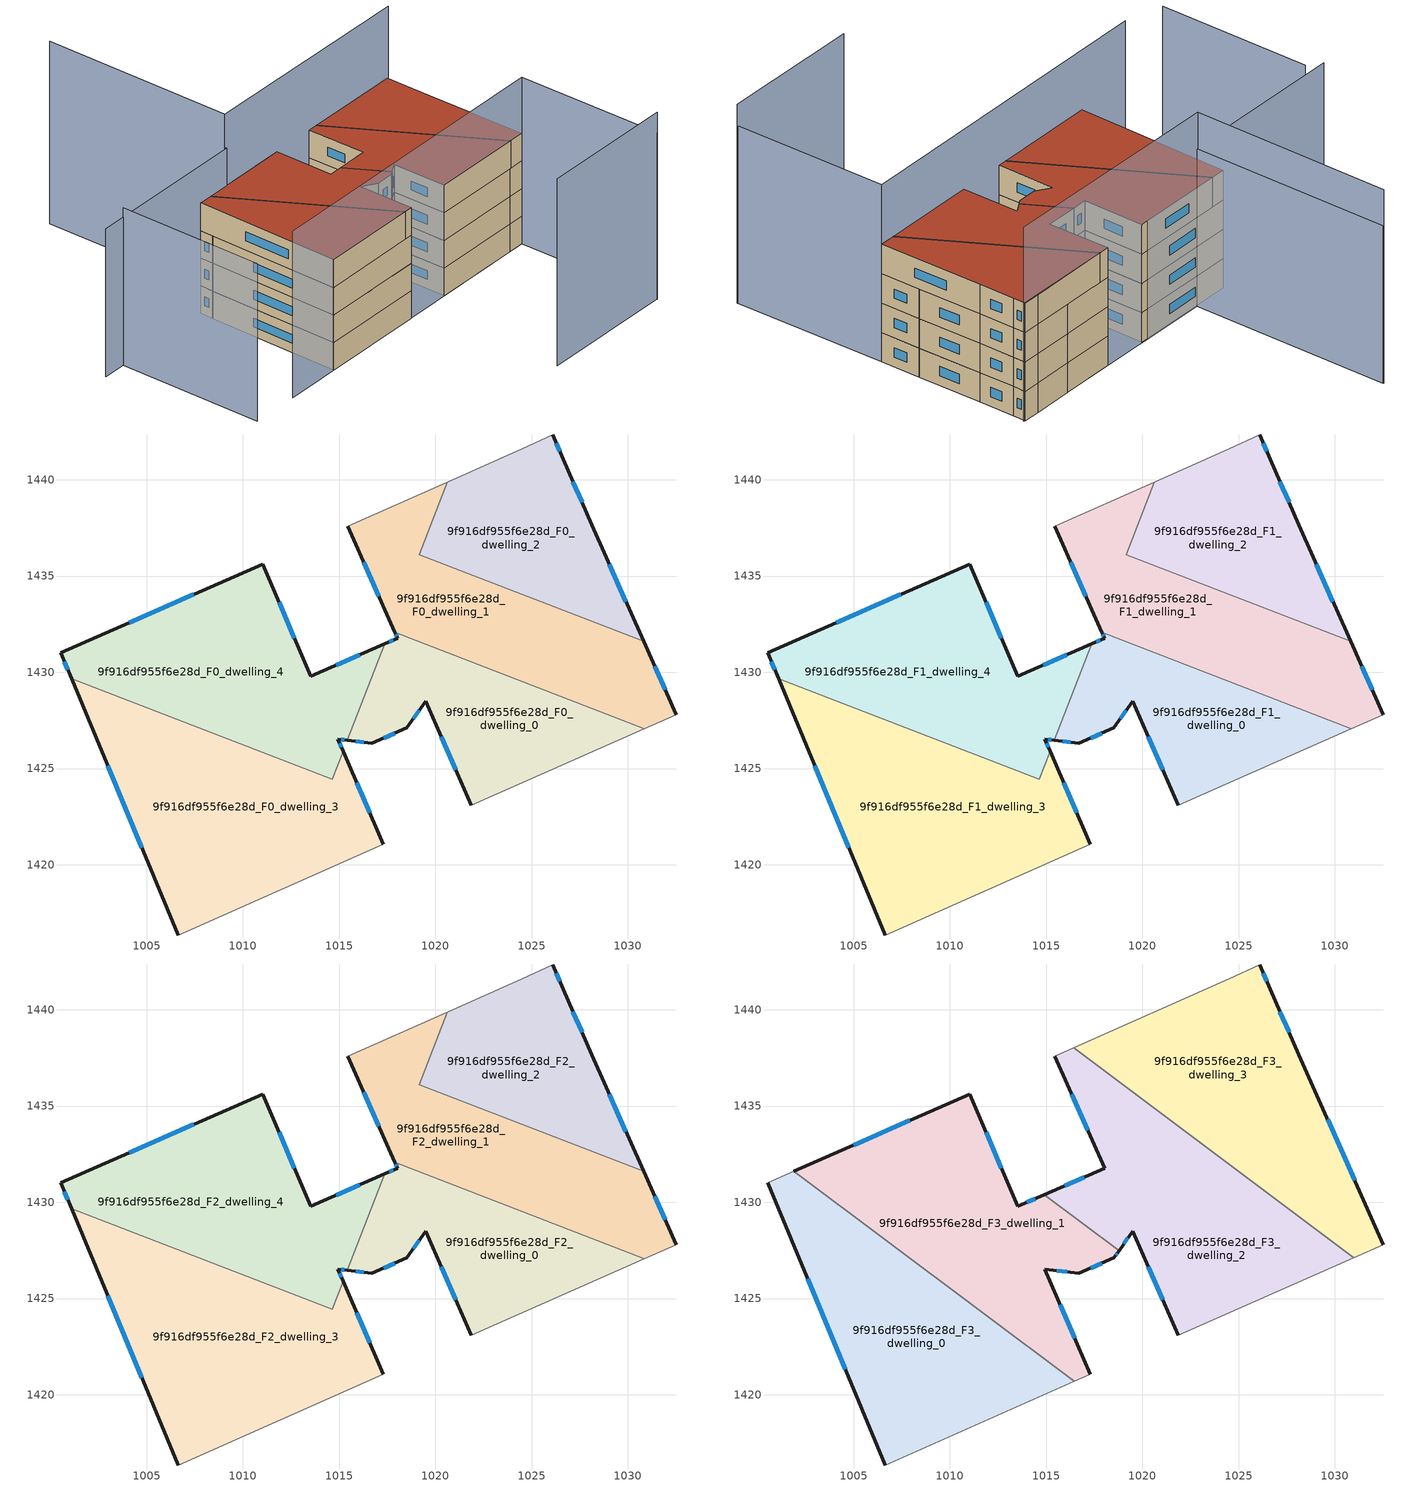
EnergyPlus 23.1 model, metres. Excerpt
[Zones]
9f916df955f6e28d_F0_dwelling_0
 floor ground (EU_floor_Construction): 1030.85,1427.07 1021.87,1423.09 1019.48,1428.5 1018.51,1427.11 1016.7,1426.31 1015.43,1426.47 1017.36,1431.48 1018.03,1431.77 1017.9,1432.07 z0
 wall outside (EU_wall_Construction): 1015.43,1426.47 1016.7,1426.31 1018.51,1427.11 1019.48,1428.5 1021.87,1423.09 / 1017.9,1432.07 1018.03,1431.77 1017.36,1431.48 z0:3
 wall adiabatic (EU_wall_Construction): 1021.87,1423.09 1030.85,1427.07 z0:3
 wall to 9f916df955f6e28d_F0_dwelling_4 (EU_wall_Construction): 1017.36,1431.48 1015.43,1426.47 z0:3
 wall to 9f916df955f6e28d_F0_dwelling_1 (EU_wall_Construction): 1030.85,1427.07 1017.9,1432.07 z0:3
 window (EU_Window_Construction): 1017.32,1426.58 1017.9,1426.84 / 1015.86,1426.41 1016.27,1426.36 / 1017.8,1431.67 1017.59,1431.58 / 1017.94,1431.97 1017.98,1431.87 / 1020.3,1426.66 1021.06,1424.93 / 1018.84,1427.58 1019.15,1428.03 z1.02:1.98
9f916df955f6e28d_F0_dwelling_1
 floor ground (EU_floor_Construction): 1030.81,1431.62 1032.51,1427.8 1030.85,1427.07 1017.9,1432.07 1015.45,1437.59 1020.6,1439.87 1019.16,1436.12 z0
 wall outside (EU_wall_Construction): 1032.51,1427.8 1030.81,1431.62 / 1015.45,1437.59 1017.9,1432.07 z0:3
 wall adiabatic (EU_wall_Construction): 1030.85,1427.07 1032.51,1427.8 / 1020.6,1439.87 1015.45,1437.59 z0:3
 wall to 9f916df955f6e28d_F0_dwelling_2 (EU_wall_Construction): 1030.81,1431.62 1019.15,1436.12 1020.6,1439.87 z0:3
 window (EU_Window_Construction): 1031.93,1429.1 1031.39,1430.32 / 1016.28,1435.71 1017.06,1433.95 z1.02:1.98
9f916df955f6e28d_F0_dwelling_2
 floor ground (EU_floor_Construction): 1026.64,1441.07 1028.12,1437.67 1030.81,1431.62 1019.16,1436.12 1020.6,1439.87 1024.51,1441.6 1026.09,1442.33 z0
 wall outside (EU_wall_Construction): 1030.81,1431.62 1028.12,1437.67 1026.64,1441.07 1026.09,1442.33 z0:3
 wall adiabatic (EU_wall_Construction): 1026.09,1442.33 1024.51,1441.6 1020.6,1439.87 z0:3
 window (EU_Window_Construction): 1026.45,1441.49 1026.28,1441.9 / 1027.62,1438.82 1027.14,1439.91 / 1029.9,1433.68 1029.04,1435.61 z1.02:1.98
9f916df955f6e28d_F0_dwelling_3
 floor ground (EU_floor_Construction): 1015.21,1425.9 1017.29,1421.07 1006.63,1416.36 1001.1,1429.67 1014.64,1424.44 z0
 wall outside (EU_wall_Construction): 1017.29,1421.07 1015.21,1425.9 / 1001.1,1429.67 1006.63,1416.36 z0:3
 wall adiabatic (EU_wall_Construction): 1006.63,1416.36 1017.29,1421.07 z0:3
 wall to 9f916df955f6e28d_F0_dwelling_4 (EU_wall_Construction): 1015.21,1425.9 1014.64,1424.44 1001.1,1429.67 z0:3
 window (EU_Window_Construction): 1016.58,1422.71 1015.92,1424.26 / 1002.98,1425.14 1004.75,1420.88 z1.02:1.98
9f916df955f6e28d_F0_dwelling_4
 floor ground (EU_floor_Construction): 1017.36,1431.48 1015.43,1426.47 1014.94,1426.53 1015.21,1425.9 1014.64,1424.44 1001.1,1429.67 1000.54,1431.01 1011.02,1435.62 1013.53,1429.79 z0
 wall outside (EU_wall_Construction): 1017.36,1431.48 1013.53,1429.79 1011.02,1435.62 1000.54,1431.01 1001.1,1429.67 / 1015.21,1425.9 1014.94,1426.53 1015.43,1426.47 z0:3
 window (EU_Window_Construction): 1000.73,1430.55 1000.91,1430.12 / 1007.45,1434.05 1004.1,1432.58 / 1012.68,1431.77 1011.87,1433.63 / 1016.06,1430.9 1014.84,1430.36 / 1015.1,1426.51 1015.26,1426.49 / 1015.12,1426.11 1015.03,1426.31 z1.02:1.98
9f916df955f6e28d_F1_dwelling_0
 floor to 9f916df955f6e28d_F0_dwelling_0 (EU_floor_Construction): 1030.85,1427.07 1021.87,1423.09 1019.48,1428.5 1018.51,1427.11 1016.7,1426.31 1015.43,1426.47 1017.36,1431.48 1018.03,1431.77 1017.9,1432.07 z3
 wall outside (EU_wall_Construction): 1015.43,1426.47 1016.7,1426.31 1018.51,1427.11 1019.48,1428.5 1021.87,1423.09 / 1017.9,1432.07 1018.03,1431.77 1017.36,1431.48 z3:6
 wall adiabatic (EU_wall_Construction): 1021.87,1423.09 1030.85,1427.07 z3:6
 wall to 9f916df955f6e28d_F1_dwelling_4 (EU_wall_Construction): 1017.36,1431.48 1015.43,1426.47 z3:6
 wall to 9f916df955f6e28d_F1_dwelling_1 (EU_wall_Construction): 1030.85,1427.07 1017.9,1432.07 z3:6
 window (EU_Window_Construction): 1017.32,1426.58 1017.9,1426.84 / 1015.86,1426.41 1016.27,1426.36 / 1017.8,1431.67 1017.59,1431.58 / 1017.94,1431.97 1017.98,1431.87 / 1020.3,1426.66 1021.06,1424.93 / 1018.84,1427.58 1019.15,1428.03 z4.02:4.98
9f916df955f6e28d_F1_dwelling_1
 floor to 9f916df955f6e28d_F0_dwelling_1 (EU_floor_Construction): 1030.81,1431.62 1032.51,1427.8 1030.85,1427.07 1017.9,1432.07 1015.45,1437.59 1020.6,1439.87 1019.15,1436.12 z3
 wall outside (EU_wall_Construction): 1032.51,1427.8 1030.81,1431.62 / 1015.45,1437.59 1017.9,1432.07 z3:6
 wall adiabatic (EU_wall_Construction): 1030.85,1427.07 1032.51,1427.8 / 1020.6,1439.87 1015.45,1437.59 z3:6
 wall to 9f916df955f6e28d_F1_dwelling_2 (EU_wall_Construction): 1030.81,1431.62 1019.15,1436.12 1020.6,1439.87 z3:6
 window (EU_Window_Construction): 1031.93,1429.1 1031.39,1430.32 / 1016.28,1435.71 1017.06,1433.95 z4.02:4.98
9f916df955f6e28d_F1_dwelling_2
 floor to 9f916df955f6e28d_F0_dwelling_2 (EU_floor_Construction): 1026.64,1441.07 1028.12,1437.67 1030.81,1431.62 1019.15,1436.12 1020.6,1439.87 1024.51,1441.6 1026.09,1442.33 z3
 wall outside (EU_wall_Construction): 1030.81,1431.62 1028.12,1437.67 1026.64,1441.07 1026.09,1442.33 z3:6
 wall adiabatic (EU_wall_Construction): 1026.09,1442.33 1024.51,1441.6 1020.6,1439.87 z3:6
 window (EU_Window_Construction): 1026.45,1441.49 1026.28,1441.9 / 1027.62,1438.82 1027.14,1439.91 / 1029.9,1433.68 1029.04,1435.61 z4.02:4.98
9f916df955f6e28d_F1_dwelling_3
 floor to 9f916df955f6e28d_F0_dwelling_3 (EU_floor_Construction): 1015.21,1425.9 1017.29,1421.07 1006.63,1416.36 1001.1,1429.67 1014.64,1424.44 z3
 wall outside (EU_wall_Construction): 1017.29,1421.07 1015.21,1425.9 / 1001.1,1429.67 1006.63,1416.36 z3:6
 wall adiabatic (EU_wall_Construction): 1006.63,1416.36 1017.29,1421.07 z3:6
 wall to 9f916df955f6e28d_F1_dwelling_4 (EU_wall_Construction): 1015.21,1425.9 1014.64,1424.44 1001.1,1429.67 z3:6
 window (EU_Window_Construction): 1016.58,1422.71 1015.92,1424.26 / 1002.98,1425.14 1004.75,1420.88 z4.02:4.98
9f916df955f6e28d_F1_dwelling_4
 floor to 9f916df955f6e28d_F0_dwelling_4 (EU_floor_Construction): 1017.36,1431.48 1015.43,1426.47 1014.94,1426.53 1015.21,1425.9 1014.64,1424.44 1001.1,1429.67 1000.54,1431.01 1011.02,1435.62 1013.53,1429.79 z3
 wall outside (EU_wall_Construction): 1017.36,1431.48 1013.53,1429.79 1011.02,1435.62 1000.54,1431.01 1001.1,1429.67 / 1015.21,1425.9 1014.94,1426.53 1015.43,1426.47 z3:6
 window (EU_Window_Construction): 1000.73,1430.55 1000.91,1430.12 / 1007.45,1434.05 1004.1,1432.58 / 1012.68,1431.77 1011.87,1433.63 / 1016.06,1430.9 1014.84,1430.36 / 1015.1,1426.51 1015.26,1426.49 / 1015.12,1426.11 1015.03,1426.31 z4.02:4.98
9f916df955f6e28d_F2_dwelling_0
 floor to 9f916df955f6e28d_F1_dwelling_0 (EU_floor_Construction): 1030.85,1427.07 1021.87,1423.09 1019.48,1428.5 1018.51,1427.11 1016.7,1426.31 1015.43,1426.47 1017.36,1431.48 1018.03,1431.77 1017.9,1432.07 z6
 wall outside (EU_wall_Construction): 1015.43,1426.47 1016.7,1426.31 1018.51,1427.11 1019.48,1428.5 1021.87,1423.09 / 1017.9,1432.07 1018.03,1431.77 1017.36,1431.48 z6:9
 wall adiabatic (EU_wall_Construction): 1021.87,1423.09 1030.85,1427.07 z6:9
 wall to 9f916df955f6e28d_F2_dwelling_4 (EU_wall_Construction): 1017.36,1431.48 1015.43,1426.47 z6:9
 wall to 9f916df955f6e28d_F2_dwelling_1 (EU_wall_Construction): 1030.85,1427.07 1017.9,1432.07 z6:9
 window (EU_Window_Construction): 1017.32,1426.58 1017.9,1426.84 / 1015.86,1426.41 1016.27,1426.36 / 1017.8,1431.67 1017.59,1431.58 / 1017.94,1431.97 1017.98,1431.87 / 1020.3,1426.66 1021.06,1424.93 / 1018.84,1427.58 1019.15,1428.03 z7.02:7.98
9f916df955f6e28d_F2_dwelling_1
 floor to 9f916df955f6e28d_F1_dwelling_1 (EU_floor_Construction): 1030.81,1431.62 1032.51,1427.8 1030.85,1427.07 1017.9,1432.07 1015.45,1437.59 1020.6,1439.87 1019.15,1436.12 z6
 wall outside (EU_wall_Construction): 1032.51,1427.8 1030.81,1431.62 / 1015.45,1437.59 1017.9,1432.07 z6:9
 wall adiabatic (EU_wall_Construction): 1030.85,1427.07 1032.51,1427.8 / 1020.6,1439.87 1015.45,1437.59 z6:9
 wall to 9f916df955f6e28d_F2_dwelling_2 (EU_wall_Construction): 1030.81,1431.62 1019.15,1436.12 1020.6,1439.87 z6:9
 window (EU_Window_Construction): 1031.93,1429.1 1031.39,1430.32 / 1016.28,1435.71 1017.06,1433.95 z7.02:7.98
9f916df955f6e28d_F2_dwelling_2
 floor to 9f916df955f6e28d_F1_dwelling_2 (EU_floor_Construction): 1026.64,1441.07 1028.12,1437.67 1030.81,1431.62 1019.15,1436.12 1020.6,1439.87 1024.51,1441.6 1026.09,1442.33 z6
 wall outside (EU_wall_Construction): 1030.81,1431.62 1028.12,1437.67 1026.64,1441.07 1026.09,1442.33 z6:9
 wall adiabatic (EU_wall_Construction): 1026.09,1442.33 1024.51,1441.6 1020.6,1439.87 z6:9
 window (EU_Window_Construction): 1026.45,1441.49 1026.28,1441.9 / 1027.62,1438.82 1027.14,1439.91 / 1029.9,1433.68 1029.04,1435.61 z7.02:7.98
9f916df955f6e28d_F2_dwelling_3
 floor to 9f916df955f6e28d_F1_dwelling_3 (EU_floor_Construction): 1015.21,1425.9 1017.29,1421.07 1006.63,1416.36 1001.1,1429.67 1014.64,1424.44 z6
 wall outside (EU_wall_Construction): 1017.29,1421.07 1015.21,1425.9 / 1001.1,1429.67 1006.63,1416.36 z6:9
 wall adiabatic (EU_wall_Construction): 1006.63,1416.36 1017.29,1421.07 z6:9
 wall to 9f916df955f6e28d_F2_dwelling_4 (EU_wall_Construction): 1015.21,1425.9 1014.64,1424.44 1001.1,1429.67 z6:9
 window (EU_Window_Construction): 1016.58,1422.71 1015.92,1424.26 / 1002.98,1425.14 1004.75,1420.88 z7.02:7.98
9f916df955f6e28d_F2_dwelling_4
 floor to 9f916df955f6e28d_F1_dwelling_4 (EU_floor_Construction): 1017.36,1431.48 1015.43,1426.47 1014.94,1426.53 1015.21,1425.9 1014.64,1424.44 1001.1,1429.67 1000.54,1431.01 1011.02,1435.62 1013.53,1429.79 z6
 wall outside (EU_wall_Construction): 1017.36,1431.48 1013.53,1429.79 1011.02,1435.62 1000.54,1431.01 1001.1,1429.67 / 1015.21,1425.9 1014.94,1426.53 1015.43,1426.47 z6:9
 window (EU_Window_Construction): 1000.73,1430.55 1000.91,1430.12 / 1007.45,1434.05 1004.1,1432.58 / 1012.68,1431.77 1011.87,1433.63 / 1016.06,1430.9 1014.84,1430.36 / 1015.1,1426.51 1015.26,1426.49 / 1015.12,1426.11 1015.03,1426.31 z7.02:7.98
9f916df955f6e28d_F3_dwelling_0
 floor to 9f916df955f6e28d_F2_dwelling_3 (EU_floor_Construction): 1008.1,1426.96 1016.46,1420.71 1006.63,1416.36 1001.1,1429.67 z9
 floor to 9f916df955f6e28d_F2_dwelling_4 (EU_floor_Construction): 1008.1,1426.96 1001.1,1429.67 1000.54,1431.01 1001.9,1431.61 z9
 wall outside (EU_wall_Construction): 1000.54,1431.01 1006.63,1416.36 z9:12
 wall adiabatic (EU_wall_Construction): 1006.63,1416.36 1016.46,1420.71 / 1001.9,1431.61 1000.54,1431.01 z9:12
 wall to 9f916df955f6e28d_F3_dwelling_1 (EU_wall_Construction): 1016.46,1420.71 1001.9,1431.61 z9:12
 window (EU_Window_Construction): 1002.61,1426.02 1004.56,1421.34 z10.02:10.98
 roof outside (EU_roof_Construction): 1016.46,1420.71 1001.9,1431.61 1000.54,1431.01 1006.63,1416.36 z12
9f916df955f6e28d_F3_dwelling_1
 floor to 9f916df955f6e28d_F2_dwelling_0 (EU_floor_Construction): 1018.78,1427.5 1018.51,1427.11 1016.7,1426.31 1015.43,1426.47 1016.49,1429.21 z9
 floor to 9f916df955f6e28d_F2_dwelling_4 (EU_floor_Construction): 1014.91,1430.39 1016.49,1429.21 1015.43,1426.47 1014.94,1426.53 1015.21,1425.9 1014.64,1424.44 1008.1,1426.96 1001.9,1431.61 1011.02,1435.62 1013.53,1429.79 z9
 floor to 9f916df955f6e28d_F2_dwelling_3 (EU_floor_Construction): 1015.21,1425.9 1017.29,1421.07 1016.46,1420.71 1008.1,1426.96 1014.64,1424.44 z9
 wall outside (EU_wall_Construction): 1014.91,1430.39 1013.53,1429.79 1011.02,1435.62 1001.9,1431.61 / 1017.29,1421.07 1014.94,1426.53 1016.7,1426.31 1018.51,1427.11 1018.78,1427.5 z9:12
 wall adiabatic (EU_wall_Construction): 1016.46,1420.71 1017.29,1421.07 z9:12
 wall to 9f916df955f6e28d_F3_dwelling_2 (EU_wall_Construction): 1018.78,1427.5 1014.91,1430.39 z9:12
 window (EU_Window_Construction): 1007.92,1434.25 1005,1432.97 / 1012.68,1431.77 1011.87,1433.63 / 1014.44,1430.19 1014,1429.99 / 1018.61,1427.24 1018.69,1427.37 / 1017.32,1426.58 1017.9,1426.84 / 1015.54,1426.45 1016.1,1426.39 / 1016.49,1422.93 1015.74,1424.67 z10.02:10.98
 roof outside (EU_roof_Construction): 1017.29,1421.07 1014.94,1426.53 1016.7,1426.31 1018.51,1427.11 1018.78,1427.5 1014.91,1430.39 1013.53,1429.79 1011.02,1435.62 1001.9,1431.61 1016.46,1420.71 z12
9f916df955f6e28d_F3_dwelling_2
 floor to 9f916df955f6e28d_F2_dwelling_0 (EU_floor_Construction): 1030.85,1427.07 1021.87,1423.09 1019.48,1428.5 1018.78,1427.5 1016.49,1429.21 1017.36,1431.48 1018.03,1431.77 1017.9,1432.07 z9
 floor to 9f916df955f6e28d_F2_dwelling_1 (EU_floor_Construction): 1030.97,1427.13 1030.85,1427.07 1017.9,1432.07 1015.45,1437.59 1016.42,1438.02 z9
 floor to 9f916df955f6e28d_F2_dwelling_4 (EU_floor_Construction): 1017.36,1431.48 1016.49,1429.21 1014.91,1430.39 z9
 wall outside (EU_wall_Construction): 1015.45,1437.59 1018.03,1431.77 1014.91,1430.39 / 1018.78,1427.5 1019.48,1428.5 1021.87,1423.09 z9:12
 wall adiabatic (EU_wall_Construction): 1016.42,1438.02 1015.45,1437.59 / 1021.87,1423.09 1030.97,1427.13 z9:12
 wall to 9f916df955f6e28d_F3_dwelling_3 (EU_wall_Construction): 1030.97,1427.13 1016.42,1438.02 z9:12
 window (EU_Window_Construction): 1016.97,1431.3 1015.97,1430.86 / 1016.33,1435.61 1017.15,1433.75 / 1020.3,1426.66 1021.06,1424.93 / 1019.02,1427.84 1019.24,1428.16 z10.02:10.98
 roof outside (EU_roof_Construction): 1030.97,1427.13 1016.42,1438.02 1015.45,1437.59 1018.03,1431.77 1014.91,1430.39 1018.78,1427.5 1019.48,1428.5 1021.87,1423.09 z12
9f916df955f6e28d_F3_dwelling_3
 floor to 9f916df955f6e28d_F2_dwelling_1 (EU_floor_Construction): 1030.81,1431.62 1032.51,1427.8 1030.97,1427.13 1016.42,1438.02 1020.6,1439.87 1019.15,1436.12 z9
 floor to 9f916df955f6e28d_F2_dwelling_2 (EU_floor_Construction): 1026.64,1441.07 1028.12,1437.67 1030.81,1431.62 1019.15,1436.12 1020.6,1439.87 1024.51,1441.6 1026.09,1442.33 z9
 wall outside (EU_wall_Construction): 1032.51,1427.8 1028.12,1437.67 1026.64,1441.07 1026.09,1442.33 z9:12
 wall adiabatic (EU_wall_Construction): 1026.09,1442.33 1024.51,1441.6 1016.42,1438.02 / 1030.97,1427.13 1032.51,1427.8 z9:12
 window (EU_Window_Construction): 1026.45,1441.49 1026.28,1441.9 / 1027.62,1438.82 1027.14,1439.91 / 1031.02,1431.16 1029.62,1434.31 z10.02:10.98
 roof outside (EU_roof_Construction): 1032.51,1427.8 1028.12,1437.67 1026.64,1441.07 1026.09,1442.33 1024.51,1441.6 1016.42,1438.02 1030.97,1427.13 z12
shading: 1025.26,1407.33 1038.96,1413.31 z0:20.3; 1001.01,1413.89 1032.51,1427.8 / 1032.51,1427.8 1038.92,1413.29 z0:18.1; 989.94,1426.34 996.21,1411.83 z0:17.1; 995.78,1451.49 1004.06,1432.52 / 1004.06,1432.52 987.54,1425.3 z0:16.1; 1026.24,1442.25 1003.92,1432.6 / 1003.92,1432.6 995.72,1451.56 z0:19.8
[Building]
EU S2 Campaign: North Axis=0; Terrain=City; Solar Distribution=FullExterior
[Site:Location]
Vienna: Latitude=48; Longitude=16.5; Time Zone=1; Elevation=183
[SizingPeriod:WeatherFileDays]
AnnualSizingPeriod: Begin Month=1; Begin Day of Month=1; End Month=12; End Day of Month=31; Day of Week for Start Day=Monday; Use Weather File Daylight Saving Period=No; Use Weather File Rain and Snow Indicators=No
[MATERIAL]
EU_InternalMass_Material: Roughness=MediumRough; Thickness=0.1; Conductivity=1; Density=1800; Specific Heat=900; Thermal Absorptance=0.9; Solar Absorptance=0.7; Visible Absorptance=0.7
[MATERIAL:NOMASS] Roughness=MediumRough; Thermal Absorptance=0.9; Solar Absorptance=0.7; Visible Absorptance=0.7
Name | Thermal Resistance
EU_wall_NoMass | 0.942466
EU_roof_NoMass | 0.551687
EU_floor_NoMass | 0.66527
[WINDOWMATERIAL:SIMPLEGLAZINGSYSTEM]
EU_Window_SimpleGlazing: UFactor=2.03367; Solar Heat Gain Coefficient=0.65; Visible Transmittance=0.65
[CONSTRUCTION]
EU_wall_Construction: EU_wall_NoMass
EU_roof_Construction: EU_roof_NoMass
EU_floor_Construction: EU_floor_NoMass
EU_Window_Construction: EU_Window_SimpleGlazing
EU_InternalMass_Construction: EU_InternalMass_Material
[ZONE] Type=1; Multiplier=1; Ceiling Height=autocalculate; Floor Area=autocalculate; Part of Total Floor Area=Yes
Name | Volume
9f916df955f6e28d_F0_dwelling_0; 9f916df955f6e28d_F1_dwelling_0; 9f916df955f6e28d_F2_dwelling_0 | 180.431
9f916df955f6e28d_F3_dwelling_0 | 291.105
9f916df955f6e28d_F0_dwelling_1; 9f916df955f6e28d_F1_dwelling_1; 9f916df955f6e28d_F2_dwelling_1 | 228.08
9f916df955f6e28d_F3_dwelling_1 | 293.165
9f916df955f6e28d_F0_dwelling_2; 9f916df955f6e28d_F1_dwelling_2; 9f916df955f6e28d_F2_dwelling_2 | 180.43
9f916df955f6e28d_F3_dwelling_2 | 289.106
9f916df955f6e28d_F0_dwelling_3; 9f916df955f6e28d_F1_dwelling_3; 9f916df955f6e28d_F2_dwelling_3 | 308.247
9f916df955f6e28d_F3_dwelling_3 | 291.097
9f916df955f6e28d_F0_dwelling_4 | 267.294
9f916df955f6e28d_F1_dwelling_4; 9f916df955f6e28d_F2_dwelling_4 | 267.292
[INTERNALMASS] Construction=EU_InternalMass_Construction
Name | Zone or ZoneList | Surface Area
9f916df955f6e28d_F0_dwelling_0_EU_InternalMass | 9f916df955f6e28d_F0_dwelling_0 | 60.1439
9f916df955f6e28d_F0_dwelling_1_EU_InternalMass | 9f916df955f6e28d_F0_dwelling_1 | 76.0266
9f916df955f6e28d_F0_dwelling_2_EU_InternalMass | 9f916df955f6e28d_F0_dwelling_2 | 60.1433
9f916df955f6e28d_F0_dwelling_3_EU_InternalMass | 9f916df955f6e28d_F0_dwelling_3 | 102.752
9f916df955f6e28d_F0_dwelling_4_EU_InternalMass | 9f916df955f6e28d_F0_dwelling_4 | 89.098
9f916df955f6e28d_F1_dwelling_0_EU_InternalMass | 9f916df955f6e28d_F1_dwelling_0 | 60.1439
9f916df955f6e28d_F1_dwelling_1_EU_InternalMass | 9f916df955f6e28d_F1_dwelling_1 | 76.0266
9f916df955f6e28d_F1_dwelling_2_EU_InternalMass | 9f916df955f6e28d_F1_dwelling_2 | 60.1433
9f916df955f6e28d_F1_dwelling_3_EU_InternalMass | 9f916df955f6e28d_F1_dwelling_3 | 102.752
9f916df955f6e28d_F1_dwelling_4_EU_InternalMass | 9f916df955f6e28d_F1_dwelling_4 | 89.098
9f916df955f6e28d_F2_dwelling_0_EU_InternalMass | 9f916df955f6e28d_F2_dwelling_0 | 60.1439
9f916df955f6e28d_F2_dwelling_1_EU_InternalMass | 9f916df955f6e28d_F2_dwelling_1 | 76.0266
9f916df955f6e28d_F2_dwelling_2_EU_InternalMass | 9f916df955f6e28d_F2_dwelling_2 | 60.1433
9f916df955f6e28d_F2_dwelling_3_EU_InternalMass | 9f916df955f6e28d_F2_dwelling_3 | 102.752
9f916df955f6e28d_F2_dwelling_4_EU_InternalMass | 9f916df955f6e28d_F2_dwelling_4 | 89.098
9f916df955f6e28d_F3_dwelling_0_EU_InternalMass | 9f916df955f6e28d_F3_dwelling_0 | 97.0368
9f916df955f6e28d_F3_dwelling_1_EU_InternalMass | 9f916df955f6e28d_F3_dwelling_1 | 97.7208
9f916df955f6e28d_F3_dwelling_2_EU_InternalMass | 9f916df955f6e28d_F3_dwelling_2 | 96.3699
9f916df955f6e28d_F3_dwelling_3_EU_InternalMass | 9f916df955f6e28d_F3_dwelling_3 | 97.0324
[OTHEREQUIPMENT] Fuel Type=Electricity; Design Level Calculation Method=Watts/Area; Power per Zone Floor Area=1; Fraction Latent=0; Fraction Radiant=0; Fraction Lost=0; Carbon Dioxide Generation Rate=0; EndUse Subcategory=EU_Step8_InternalGains
Name | Zone or ZoneList or Space or SpaceList | Schedule
EU_Step8_InternalGain_9f916df955f6e28d_F0_dwelling_0_f000 | 9f916df955f6e28d_F0_dwelling_0 | EU_Step8_GainSchedule_9f916df955f6e28d_F0_dwelling_0_f000
EU_Step8_InternalGain_9f916df955f6e28d_F0_dwelling_1_f000 | 9f916df955f6e28d_F0_dwelling_1 | EU_Step8_GainSchedule_9f916df955f6e28d_F0_dwelling_1_f000
EU_Step8_InternalGain_9f916df955f6e28d_F0_dwelling_2_f000 | 9f916df955f6e28d_F0_dwelling_2 | EU_Step8_GainSchedule_9f916df955f6e28d_F0_dwelling_2_f000
EU_Step8_InternalGain_9f916df955f6e28d_F0_dwelling_3_f000 | 9f916df955f6e28d_F0_dwelling_3 | EU_Step8_GainSchedule_9f916df955f6e28d_F0_dwelling_3_f000
EU_Step8_InternalGain_9f916df955f6e28d_F0_dwelling_4_f000 | 9f916df955f6e28d_F0_dwelling_4 | EU_Step8_GainSchedule_9f916df955f6e28d_F0_dwelling_4_f000
EU_Step8_InternalGain_9f916df955f6e28d_F1_dwelling_0_f000 | 9f916df955f6e28d_F1_dwelling_0 | EU_Step8_GainSchedule_9f916df955f6e28d_F1_dwelling_0_f000
EU_Step8_InternalGain_9f916df955f6e28d_F1_dwelling_1_f000 | 9f916df955f6e28d_F1_dwelling_1 | EU_Step8_GainSchedule_9f916df955f6e28d_F1_dwelling_1_f000
EU_Step8_InternalGain_9f916df955f6e28d_F1_dwelling_2_f000 | 9f916df955f6e28d_F1_dwelling_2 | EU_Step8_GainSchedule_9f916df955f6e28d_F1_dwelling_2_f000
EU_Step8_InternalGain_9f916df955f6e28d_F1_dwelling_3_f000 | 9f916df955f6e28d_F1_dwelling_3 | EU_Step8_GainSchedule_9f916df955f6e28d_F1_dwelling_3_f000
EU_Step8_InternalGain_9f916df955f6e28d_F1_dwelling_4_f000 | 9f916df955f6e28d_F1_dwelling_4 | EU_Step8_GainSchedule_9f916df955f6e28d_F1_dwelling_4_f000
EU_Step8_InternalGain_9f916df955f6e28d_F2_dwelling_0_f000 | 9f916df955f6e28d_F2_dwelling_0 | EU_Step8_GainSchedule_9f916df955f6e28d_F2_dwelling_0_f000
EU_Step8_InternalGain_9f916df955f6e28d_F2_dwelling_1_f000 | 9f916df955f6e28d_F2_dwelling_1 | EU_Step8_GainSchedule_9f916df955f6e28d_F2_dwelling_1_f000
EU_Step8_InternalGain_9f916df955f6e28d_F2_dwelling_2_f000 | 9f916df955f6e28d_F2_dwelling_2 | EU_Step8_GainSchedule_9f916df955f6e28d_F2_dwelling_2_f000
EU_Step8_InternalGain_9f916df955f6e28d_F2_dwelling_3_f000 | 9f916df955f6e28d_F2_dwelling_3 | EU_Step8_GainSchedule_9f916df955f6e28d_F2_dwelling_3_f000
EU_Step8_InternalGain_9f916df955f6e28d_F2_dwelling_4_f000 | 9f916df955f6e28d_F2_dwelling_4 | EU_Step8_GainSchedule_9f916df955f6e28d_F2_dwelling_4_f000
EU_Step8_InternalGain_9f916df955f6e28d_F3_dwelling_0_f000 | 9f916df955f6e28d_F3_dwelling_0 | EU_Step8_GainSchedule_9f916df955f6e28d_F3_dwelling_0_f000
EU_Step8_InternalGain_9f916df955f6e28d_F3_dwelling_1_f000 | 9f916df955f6e28d_F3_dwelling_1 | EU_Step8_GainSchedule_9f916df955f6e28d_F3_dwelling_1_f000
EU_Step8_InternalGain_9f916df955f6e28d_F3_dwelling_2_f000 | 9f916df955f6e28d_F3_dwelling_2 | EU_Step8_GainSchedule_9f916df955f6e28d_F3_dwelling_2_f000
EU_Step8_InternalGain_9f916df955f6e28d_F3_dwelling_3_f000 | 9f916df955f6e28d_F3_dwelling_3 | EU_Step8_GainSchedule_9f916df955f6e28d_F3_dwelling_3_f000
[ZONEVENTILATION:DESIGNFLOWRATE] Schedule=EU_AlwaysOn; Design Flow Rate Calculation Method=AirChanges/Hour; Air Changes per Hour=0.530523; Ventilation Type=Natural; Fan Pressure Rise=0; Fan Total Efficiency=1; Constant Term Coefficient=1; Temperature Term Coefficient=0; Velocity Term Coefficient=0; Velocity Squared Term Coefficient=0; Minimum Indoor Temperature=-100; Maximum Indoor Temperature=100; Delta Temperature=-100; Minimum Outdoor Temperature=-100; Maximum Outdoor Temperature=100; Maximum Wind Speed=40
Name | Zone or ZoneList or Space or SpaceList
EU_ConstantAir_9f916df955f6e28d_F0_dwelling_0 | 9f916df955f6e28d_F0_dwelling_0
EU_ConstantAir_9f916df955f6e28d_F0_dwelling_1 | 9f916df955f6e28d_F0_dwelling_1
EU_ConstantAir_9f916df955f6e28d_F0_dwelling_2 | 9f916df955f6e28d_F0_dwelling_2
EU_ConstantAir_9f916df955f6e28d_F0_dwelling_3 | 9f916df955f6e28d_F0_dwelling_3
EU_ConstantAir_9f916df955f6e28d_F0_dwelling_4 | 9f916df955f6e28d_F0_dwelling_4
EU_ConstantAir_9f916df955f6e28d_F1_dwelling_0 | 9f916df955f6e28d_F1_dwelling_0
EU_ConstantAir_9f916df955f6e28d_F1_dwelling_1 | 9f916df955f6e28d_F1_dwelling_1
EU_ConstantAir_9f916df955f6e28d_F1_dwelling_2 | 9f916df955f6e28d_F1_dwelling_2
EU_ConstantAir_9f916df955f6e28d_F1_dwelling_3 | 9f916df955f6e28d_F1_dwelling_3
EU_ConstantAir_9f916df955f6e28d_F1_dwelling_4 | 9f916df955f6e28d_F1_dwelling_4
EU_ConstantAir_9f916df955f6e28d_F2_dwelling_0 | 9f916df955f6e28d_F2_dwelling_0
EU_ConstantAir_9f916df955f6e28d_F2_dwelling_1 | 9f916df955f6e28d_F2_dwelling_1
EU_ConstantAir_9f916df955f6e28d_F2_dwelling_2 | 9f916df955f6e28d_F2_dwelling_2
EU_ConstantAir_9f916df955f6e28d_F2_dwelling_3 | 9f916df955f6e28d_F2_dwelling_3
EU_ConstantAir_9f916df955f6e28d_F2_dwelling_4 | 9f916df955f6e28d_F2_dwelling_4
EU_ConstantAir_9f916df955f6e28d_F3_dwelling_0 | 9f916df955f6e28d_F3_dwelling_0
EU_ConstantAir_9f916df955f6e28d_F3_dwelling_1 | 9f916df955f6e28d_F3_dwelling_1
EU_ConstantAir_9f916df955f6e28d_F3_dwelling_2 | 9f916df955f6e28d_F3_dwelling_2
EU_ConstantAir_9f916df955f6e28d_F3_dwelling_3 | 9f916df955f6e28d_F3_dwelling_3
[HVACTEMPLATE:THERMOSTAT] Constant Heating Setpoint=20; Constant Cooling Setpoint=50
EU_HeatOnly_9f916df955f6e28d_F0_dwelling_0; EU_HeatOnly_9f916df955f6e28d_F0_dwelling_1; EU_HeatOnly_9f916df955f6e28d_F0_dwelling_2; EU_HeatOnly_9f916df955f6e28d_F0_dwelling_3; EU_HeatOnly_9f916df955f6e28d_F0_dwelling_4; EU_HeatOnly_9f916df955f6e28d_F1_dwelling_0; EU_HeatOnly_9f916df955f6e28d_F1_dwelling_1; EU_HeatOnly_9f916df955f6e28d_F1_dwelling_2; EU_HeatOnly_9f916df955f6e28d_F1_dwelling_3; EU_HeatOnly_9f916df955f6e28d_F1_dwelling_4; EU_HeatOnly_9f916df955f6e28d_F2_dwelling_0; EU_HeatOnly_9f916df955f6e28d_F2_dwelling_1; EU_HeatOnly_9f916df955f6e28d_F2_dwelling_2; EU_HeatOnly_9f916df955f6e28d_F2_dwelling_3; EU_HeatOnly_9f916df955f6e28d_F2_dwelling_4; EU_HeatOnly_9f916df955f6e28d_F3_dwelling_0; EU_HeatOnly_9f916df955f6e28d_F3_dwelling_1; EU_HeatOnly_9f916df955f6e28d_F3_dwelling_2; EU_HeatOnly_9f916df955f6e28d_F3_dwelling_3
[HVACTEMPLATE:ZONE:IDEALLOADSAIRSYSTEM] System Availability Schedule=EU_AlwaysOn; Maximum Heating Supply Air Temperature=50; Minimum Cooling Supply Air Temperature=13; Maximum Heating Supply Air Humidity Ratio=0.0156; Minimum Cooling Supply Air Humidity Ratio=0.0077; Heating Limit=NoLimit; Cooling Limit=NoLimit; Heating Availability Schedule=EU_AlwaysOn; Cooling Availability Schedule=EU_CoolingOff; Dehumidification Control Type=ConstantSensibleHeatRatio; Cooling Sensible Heat Ratio=0.7; Dehumidification Setpoint=60; Humidification Control Type=None; Humidification Setpoint=30; Outdoor Air Method=None; Outdoor Air Flow Rate per Person=0.00944; Outdoor Air Flow Rate per Zone Floor Area=0; Outdoor Air Flow Rate per Zone=0; Demand Controlled Ventilation Type=None; Outdoor Air Economizer Type=NoEconomizer; Heat Recovery Type=None; Sensible Heat Recovery Effectiveness=0.7; Latent Heat Recovery Effectiveness=0.65
Name | Template Thermostat
9f916df955f6e28d_F0_dwelling_0 | EU_HeatOnly_9f916df955f6e28d_F0_dwelling_0
9f916df955f6e28d_F0_dwelling_1 | EU_HeatOnly_9f916df955f6e28d_F0_dwelling_1
9f916df955f6e28d_F0_dwelling_2 | EU_HeatOnly_9f916df955f6e28d_F0_dwelling_2
9f916df955f6e28d_F0_dwelling_3 | EU_HeatOnly_9f916df955f6e28d_F0_dwelling_3
9f916df955f6e28d_F0_dwelling_4 | EU_HeatOnly_9f916df955f6e28d_F0_dwelling_4
9f916df955f6e28d_F1_dwelling_0 | EU_HeatOnly_9f916df955f6e28d_F1_dwelling_0
9f916df955f6e28d_F1_dwelling_1 | EU_HeatOnly_9f916df955f6e28d_F1_dwelling_1
9f916df955f6e28d_F1_dwelling_2 | EU_HeatOnly_9f916df955f6e28d_F1_dwelling_2
9f916df955f6e28d_F1_dwelling_3 | EU_HeatOnly_9f916df955f6e28d_F1_dwelling_3
9f916df955f6e28d_F1_dwelling_4 | EU_HeatOnly_9f916df955f6e28d_F1_dwelling_4
9f916df955f6e28d_F2_dwelling_0 | EU_HeatOnly_9f916df955f6e28d_F2_dwelling_0
9f916df955f6e28d_F2_dwelling_1 | EU_HeatOnly_9f916df955f6e28d_F2_dwelling_1
9f916df955f6e28d_F2_dwelling_2 | EU_HeatOnly_9f916df955f6e28d_F2_dwelling_2
9f916df955f6e28d_F2_dwelling_3 | EU_HeatOnly_9f916df955f6e28d_F2_dwelling_3
9f916df955f6e28d_F2_dwelling_4 | EU_HeatOnly_9f916df955f6e28d_F2_dwelling_4
9f916df955f6e28d_F3_dwelling_0 | EU_HeatOnly_9f916df955f6e28d_F3_dwelling_0
9f916df955f6e28d_F3_dwelling_1 | EU_HeatOnly_9f916df955f6e28d_F3_dwelling_1
9f916df955f6e28d_F3_dwelling_2 | EU_HeatOnly_9f916df955f6e28d_F3_dwelling_2
9f916df955f6e28d_F3_dwelling_3 | EU_HeatOnly_9f916df955f6e28d_F3_dwelling_3
[SIZING:ZONE] Zone Cooling Design Supply Air Temperature Input Method=SupplyAirTemperature; Zone Cooling Design Supply Air Temperature=13; Zone Heating Design Supply Air Temperature Input Method=SupplyAirTemperature; Zone Heating Design Supply Air Temperature=50; Zone Cooling Design Supply Air Humidity Ratio=0.008; Zone Heating Design Supply Air Humidity Ratio=0.008; Cooling Design Air Flow Method=DesignDay; Cooling Design Air Flow Rate=0; Cooling Minimum Air Flow per Zone Floor Area=0.000762; Cooling Minimum Air Flow=0; Cooling Minimum Air Flow Fraction=0.2; Heating Design Air Flow Method=DesignDay; Heating Design Air Flow Rate=0; Heating Maximum Air Flow per Zone Floor Area=0.002032; Heating Maximum Air Flow=0.141576; Heating Maximum Air Flow Fraction=0.3; Account for Dedicated Outdoor Air System=No; Dedicated Outdoor Air System Control Strategy=NeutralSupplyAir; Dedicated Outdoor Air Low Setpoint Temperature for Design=autosize; Dedicated Outdoor Air High Setpoint Temperature for Design=autosize; Zone Load Sizing Method=Sensible Load Only No Latent Load; Zone Latent Cooling Design Supply Air Humidity Ratio Input Method=HumidityRatioDifference; Zone Cooling Design Supply Air Humidity Ratio Difference=0.005; Zone Latent Heating Design Supply Air Humidity Ratio Input Method=HumidityRatioDifference; Zone Humidification Design Supply Air Humidity Ratio Difference=0.005
9f916df955f6e28d_F0_dwelling_0; 9f916df955f6e28d_F0_dwelling_1; 9f916df955f6e28d_F0_dwelling_2; 9f916df955f6e28d_F0_dwelling_3; 9f916df955f6e28d_F0_dwelling_4; 9f916df955f6e28d_F1_dwelling_0; 9f916df955f6e28d_F1_dwelling_1; 9f916df955f6e28d_F1_dwelling_2; 9f916df955f6e28d_F1_dwelling_3; 9f916df955f6e28d_F1_dwelling_4; 9f916df955f6e28d_F2_dwelling_0; 9f916df955f6e28d_F2_dwelling_1; 9f916df955f6e28d_F2_dwelling_2; 9f916df955f6e28d_F2_dwelling_3; 9f916df955f6e28d_F2_dwelling_4; 9f916df955f6e28d_F3_dwelling_0; 9f916df955f6e28d_F3_dwelling_1; 9f916df955f6e28d_F3_dwelling_2; 9f916df955f6e28d_F3_dwelling_3
[SCHEDULE:CONSTANT]
Name | Hourly Value
EU_AlwaysOn | 1
EU_CoolingOff | 0
[SCHEDULE:FILE] Column Number=1; Rows to Skip at Top=0; Number of Hours of Data=8760; Column Separator=Comma; Interpolate to Timestep=No; Minutes per Item=60; Adjust Schedule for Daylight Savings=Yes
Name | File
EU_Step8_GainSchedule_9f916df955f6e28d_F0_dwelling_0_f000 | ../../schedules/9f916df955f6e28d/9f916df955f6e28d_F0_dwelling_0_f000_gain.csv
EU_Step8_GainSchedule_9f916df955f6e28d_F0_dwelling_1_f000 | ../../schedules/9f916df955f6e28d/9f916df955f6e28d_F0_dwelling_1_f000_gain.csv
EU_Step8_GainSchedule_9f916df955f6e28d_F0_dwelling_2_f000 | ../../schedules/9f916df955f6e28d/9f916df955f6e28d_F0_dwelling_2_f000_gain.csv
EU_Step8_GainSchedule_9f916df955f6e28d_F0_dwelling_3_f000 | ../../schedules/9f916df955f6e28d/9f916df955f6e28d_F0_dwelling_3_f000_gain.csv
EU_Step8_GainSchedule_9f916df955f6e28d_F0_dwelling_4_f000 | ../../schedules/9f916df955f6e28d/9f916df955f6e28d_F0_dwelling_4_f000_gain.csv
EU_Step8_GainSchedule_9f916df955f6e28d_F1_dwelling_0_f000 | ../../schedules/9f916df955f6e28d/9f916df955f6e28d_F1_dwelling_0_f000_gain.csv
EU_Step8_GainSchedule_9f916df955f6e28d_F1_dwelling_1_f000 | ../../schedules/9f916df955f6e28d/9f916df955f6e28d_F1_dwelling_1_f000_gain.csv
EU_Step8_GainSchedule_9f916df955f6e28d_F1_dwelling_2_f000 | ../../schedules/9f916df955f6e28d/9f916df955f6e28d_F1_dwelling_2_f000_gain.csv
EU_Step8_GainSchedule_9f916df955f6e28d_F1_dwelling_3_f000 | ../../schedules/9f916df955f6e28d/9f916df955f6e28d_F1_dwelling_3_f000_gain.csv
EU_Step8_GainSchedule_9f916df955f6e28d_F1_dwelling_4_f000 | ../../schedules/9f916df955f6e28d/9f916df955f6e28d_F1_dwelling_4_f000_gain.csv
EU_Step8_GainSchedule_9f916df955f6e28d_F2_dwelling_0_f000 | ../../schedules/9f916df955f6e28d/9f916df955f6e28d_F2_dwelling_0_f000_gain.csv
EU_Step8_GainSchedule_9f916df955f6e28d_F2_dwelling_1_f000 | ../../schedules/9f916df955f6e28d/9f916df955f6e28d_F2_dwelling_1_f000_gain.csv
EU_Step8_GainSchedule_9f916df955f6e28d_F2_dwelling_2_f000 | ../../schedules/9f916df955f6e28d/9f916df955f6e28d_F2_dwelling_2_f000_gain.csv
EU_Step8_GainSchedule_9f916df955f6e28d_F2_dwelling_3_f000 | ../../schedules/9f916df955f6e28d/9f916df955f6e28d_F2_dwelling_3_f000_gain.csv
EU_Step8_GainSchedule_9f916df955f6e28d_F2_dwelling_4_f000 | ../../schedules/9f916df955f6e28d/9f916df955f6e28d_F2_dwelling_4_f000_gain.csv
EU_Step8_GainSchedule_9f916df955f6e28d_F3_dwelling_0_f000 | ../../schedules/9f916df955f6e28d/9f916df955f6e28d_F3_dwelling_0_f000_gain.csv
EU_Step8_GainSchedule_9f916df955f6e28d_F3_dwelling_1_f000 | ../../schedules/9f916df955f6e28d/9f916df955f6e28d_F3_dwelling_1_f000_gain.csv
EU_Step8_GainSchedule_9f916df955f6e28d_F3_dwelling_2_f000 | ../../schedules/9f916df955f6e28d/9f916df955f6e28d_F3_dwelling_2_f000_gain.csv
EU_Step8_GainSchedule_9f916df955f6e28d_F3_dwelling_3_f000 | ../../schedules/9f916df955f6e28d/9f916df955f6e28d_F3_dwelling_3_f000_gain.csv
